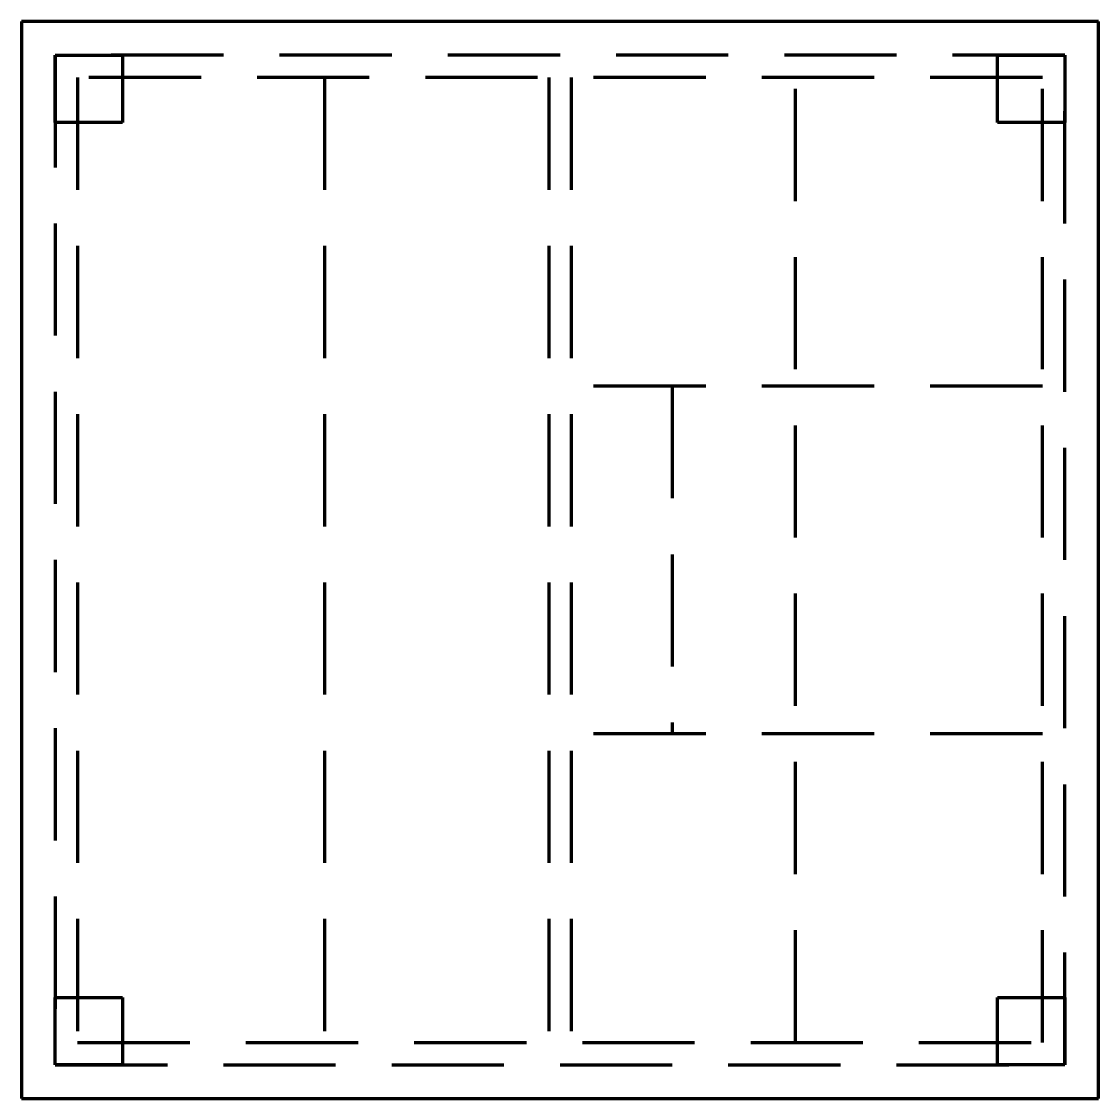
# Model space of a CAD drawing. Header units: inches. Extents: x 146.4 to 194.4, y 542 to 590.
import ezdxf

# ---------------------------------------------------------------- set-up
doc = ezdxf.new("R2010")
doc.units = ezdxf.units.IN
doc.header["$LTSCALE"] = 20
doc.header["$MEASUREMENT"] = 0
doc.linetypes.add('ACAD_ISO02W100', pattern=[15, 12, -3])
doc.linetypes.add('DASHED2', pattern=[0.375, 0.25, -0.125])
doc.layers.add('front table', color=41, linetype='Continuous')

msp = doc.modelspace()

# ---------------------------------------------------------------- linework, layer by layer
at = {"layer": 'front table', "linetype": 'DASHED2', "lineweight": 100}
for p, q in [((191.873, 587.513), (148.873, 587.513)), ((148.873, 587.513), (148.873, 544.513)), ((159.873, 587.513), (159.873, 544.513)), ((169.873, 587.513), (169.873, 544.513)), ((170.873, 587.513), (170.873, 544.513)), ((180.873, 544.513), (180.873, 587.513)), ((191.873, 544.513), (191.873, 587.513)), ((191.873, 573.763), (170.873, 573.763)), ((175.373, 573.763), (175.373, 558.263)), ((191.873, 558.263), (170.873, 558.263)), ((148.873, 544.513), (191.873, 544.513))]:
    msp.add_line(p, q, dxfattribs=at)
at = {"layer": 'front table', "linetype": 'ACAD_ISO02W100', "lineweight": 100}
msp.add_lwpolyline([(146.373, 542.013), (194.373, 542.013), (194.373, 590.013), (146.373, 590.013)], close=True, dxfattribs=at)
at = {"layer": 'front table', "linetype": 'DASHED2', "lineweight": 100}
for points in [[(147.873, 543.513), (192.873, 543.513), (192.873, 588.513), (147.873, 588.513)], [(147.873, 588.513), (150.873, 588.513), (150.873, 585.513), (147.873, 585.513)], [(189.873, 588.513), (192.873, 588.513), (192.873, 585.513), (189.873, 585.513)], [(147.873, 546.513), (150.873, 546.513), (150.873, 543.513), (147.873, 543.513)], [(189.873, 546.513), (192.873, 546.513), (192.873, 543.513), (189.873, 543.513)]]:
    msp.add_lwpolyline(points, close=True, dxfattribs=at)

doc.saveas('drawing.dxf')
